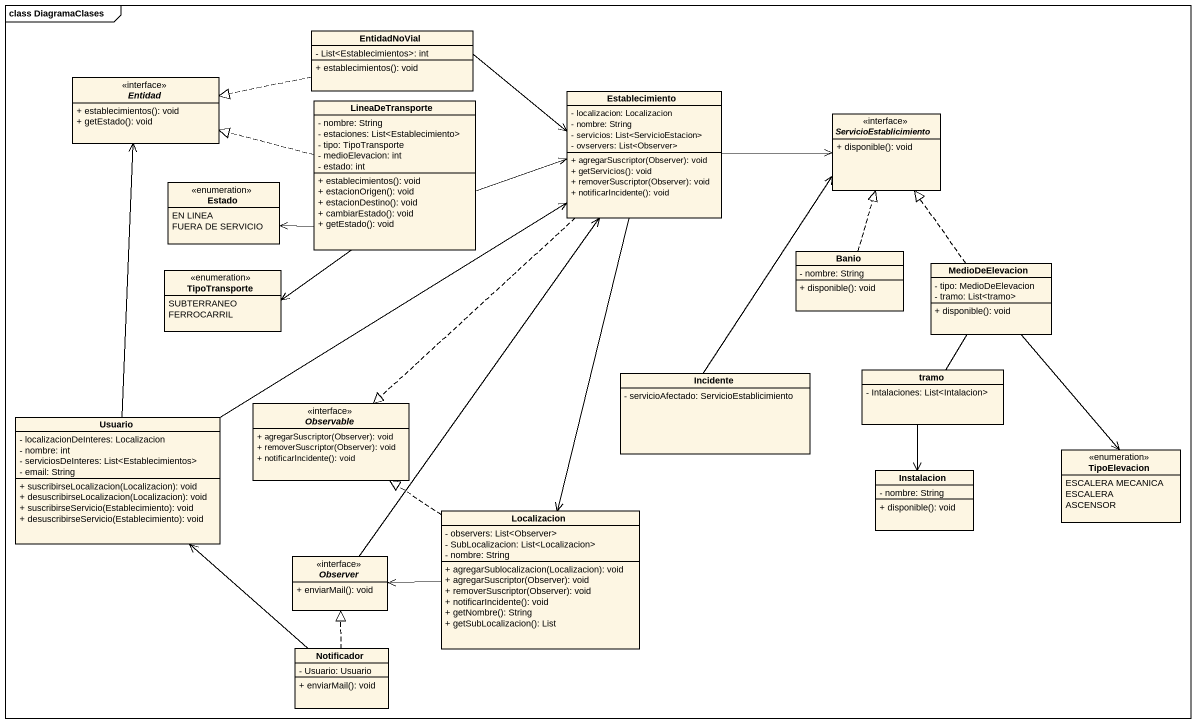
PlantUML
@startuml
mainframe class DiagramaClases
hide circle
hide empty members
skinparam classAttributeIconSize 0
class EntidadNoVial {
  - List<Establecimientos>: int
  + establecimientos(): void
}
interface Entidad {
  + establecimientos(): void
  + getEstado(): void
}
class LineaDeTransporte {
  - nombre: String
  - estaciones: List<Establecimiento>
  - tipo: TipoTransporte
  - medioElevacion: int
  - estado: int
  + establecimientos(): void
  + estacionOrigen(): void
  + estacionDestino(): void
  + cambiarEstado(): void
  + getEstado(): void
}
class Establecimiento {
  - localizacion: Localizacion
  - nombre: String
  - servicios: List<ServicioEstacion>
  - ovservers: List<Observer>
  + agregarSuscriptor(Observer): void
  + getServicios(): void
  + removerSuscriptor(Observer): void
  + notificarIncidente(): void
}
interface ServicioEstablicimiento {
  + disponible(): void
}
enum Estado {
  EN LINEA
  FUERA DE SERVICIO
}
class Banio {
  - nombre: String
  + disponible(): void
}
enum TipoTransporte {
  SUBTERRANEO
  FERROCARRIL
}
class MedioDeElevacion {
  - tipo: MedioDeElevacion
  - tramo: List<tramo>
  + disponible(): void
}
class Incidente {
  - servicioAfectado: ServicioEstablicimiento
}
class tramo {
  - Intalaciones: List<Intalacion>
}
interface Observable {
  + agregarSuscriptor(Observer): void
  + removerSuscriptor(Observer): void
  + notificarIncidente(): void
}
class Usuario {
  - localizacionDeInteres: Localizacion
  - nombre: int
  - serviciosDeInteres: List<Establecimientos>
  - email: String
  + suscribirseLocalizacion(Localizacion): void
  + desuscribirseLocalizacion(Localizacion): void
  + suscribirseServicio(Establecimiento): void
  + desuscribirseServicio(Establecimiento): void
}
enum TipoElevacion {
  ESCALERA MECANICA
  ESCALERA
  ASCENSOR
}
class Instalacion {
  - nombre: String
  + disponible(): void
}
class Localizacion {
  - observers: List<Observer>
  - SubLocalizacion: List<Localizacion>
  - nombre: String
  + agregarSublocalizacion(Localizacion): void
  + agregarSuscriptor(Observer): void
  + removerSuscriptor(Observer): void
  + notificarIncidente(): void
  + getNombre(): String
  + getSubLocalizacion(): List
}
interface Observer {
  + enviarMail(): void
}
class Notificador {
  - Usuario: Usuario
  + enviarMail(): void
}
EntidadNoVial .left.|> Entidad
EntidadNoVial -right-> Establecimiento
LineaDeTransporte .left.|> Entidad
LineaDeTransporte -right-> Establecimiento
LineaDeTransporte -left-> Estado
LineaDeTransporte --> TipoTransporte
Establecimiento -right-> ServicioEstablicimiento
Establecimiento ..|> Observable
Establecimiento --> Localizacion
Banio .up.|> ServicioEstablicimiento
MedioDeElevacion .up.|> ServicioEstablicimiento
MedioDeElevacion -- tramo
MedioDeElevacion --> TipoElevacion
Incidente -up-> ServicioEstablicimiento
tramo --> Instalacion
Usuario -up-> Entidad
Usuario -up-> Establecimiento
Localizacion .up.|> Observable
Localizacion -left-> Observer
Observer -up-> Establecimiento
Notificador -up-> Usuario
Notificador .up.|> Observer
@enduml
